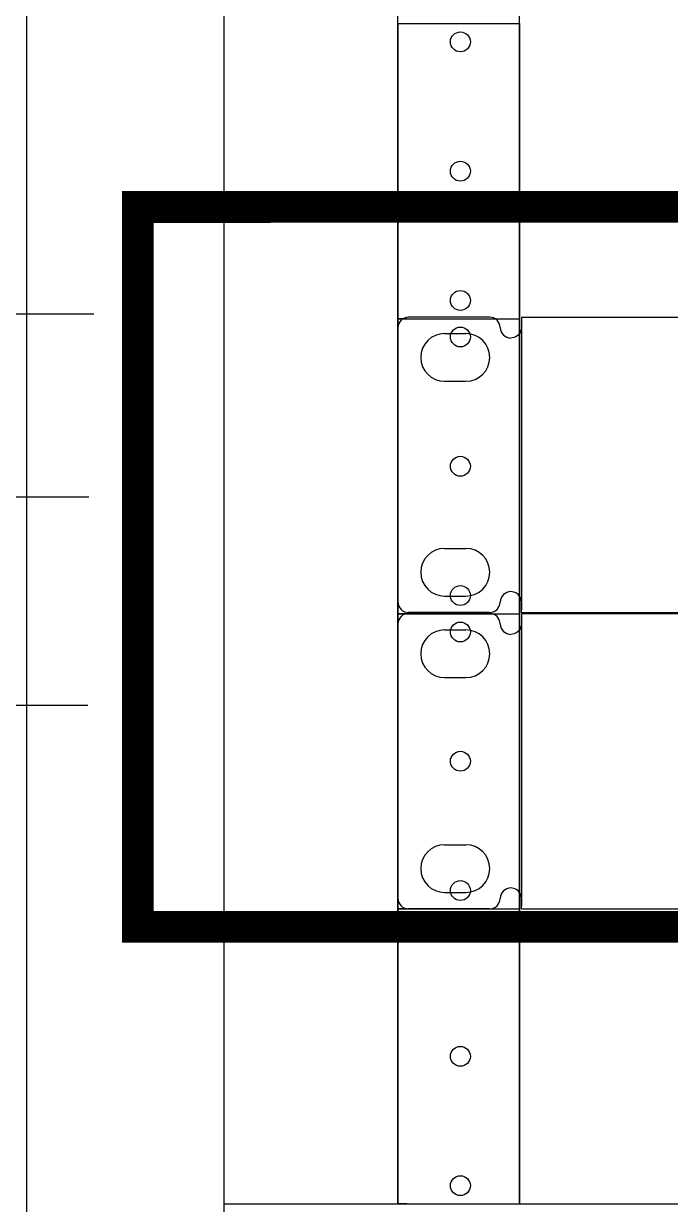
# Model space of a CAD drawing. Header units: millimetres. Extents: x 841 to 1682, y 0 to 594.
# Drawn here: x 1114.87 to 1122.17, y 364.02 to 377.34 of the extents above; entities that cross this region are included whole.
import ezdxf

# ---------------------------------------------------------------- set-up
doc = ezdxf.new("R2010")
doc.units = ezdxf.units.MM
doc.linetypes.add('DA3', pattern=[3, 2, -1])
doc.layers.add('A', color=4, linetype='Continuous')
doc.layers.add('SOL3', color=44, linetype='Continuous')

# ---------------------------------------------------------------- blocks, each defined once
blk = doc.blocks.new('틀')
at = {"layer": 'A', "color": 8}
for p, q in [((6585.4, 6095.63), (6585.4, 6051.13)), ((6585.4, 6095.63), (6603.73, 6095.63)), ((6603.73, 6095.63), (6603.73, 6051.13)), ((6586.73, 6051.13), (6585.4, 6051.13)), ((6586.73, 6051.13), (6603.73, 6051.13))]:
    blk.add_line(p, q, dxfattribs=at)
for centre in [(6594.83, 6092.88), (6594.83, 6073.38), (6594.83, 6053.88)]:
    blk.add_circle(centre, 1.5, dxfattribs=at)

msp = doc.modelspace()

# ---------------------------------------------------------------- linework, layer by layer
at = {"layer": 'A'}
for p, q in [((1117.128, 488.347), (1117.128, 360.068)), ((1114.904, 488.125), (1114.904, 359.809)), ((1119.092, 364.034), (1119.092, 483.9)), ((1120.464, 364.034), (1120.464, 483.9)), ((1093.439, 374.068), (1115.663, 374.068)), ((1120.127, 374.031), (1119.213, 374.031)), ((1120.127, 374.031), (1119.213, 374.031)), ((1120.488, 374.031, -0.178), (1154.29, 374.031, -0.178)), ((1120.488, 374.031, -0.178), (1120.488, 370.729, -0.061)), ((1120.488, 374.031, -0.178), (1154.29, 374.031, -0.178)), ((1119.092, 373.888), (1119.092, 370.818)), ((1119.62, 373.846), (1119.86, 373.846)), ((1119.62, 373.307), (1119.86, 373.307)), ((1090.229, 372.005), (1115.605, 372.005)), ((1119.62, 371.422), (1119.86, 371.422)), ((1119.62, 370.883), (1119.86, 370.883)), ((1120.127, 370.698), (1119.213, 370.698)), ((1120.488, 370.698, -0.178), (1154.29, 370.698, -0.178)), ((1120.127, 370.687), (1119.213, 370.687)), ((1120.127, 370.687), (1119.213, 370.687)), ((1120.488, 370.687, -0.178), (1154.29, 370.687, -0.178)), ((1120.488, 370.687, -0.178), (1120.488, 367.385, -0.061)), ((1120.488, 370.687, -0.178), (1154.29, 370.687, -0.178)), ((1119.092, 370.544), (1119.092, 367.474)), ((1119.62, 370.502), (1119.86, 370.502)), ((1119.62, 369.963), (1119.86, 369.963)), ((1087.531, 369.652), (1115.596, 369.652)), ((1119.62, 368.078), (1119.86, 368.078)), ((1119.62, 367.539), (1119.86, 367.539)), ((1120.127, 367.354), (1119.213, 367.354)), ((1120.488, 367.354, -0.178), (1154.29, 367.354, -0.178)), ((1117.128, 364.024), (1157.577, 364.024))]:
    msp.add_line(p, q, dxfattribs=at)
for points in [[(1120.488, 373.915, -0.033), (1120.484, 373.886, -0.018), (1120.473, 373.857, -0.008), (1120.455, 373.833, -0.003), (1120.43, 373.813, -0.001), (1120.401, 373.8, 0), (1120.368, 373.795, 0)], [(1120.488, 373.915, -0.236), (1120.488, 373.91, -0.203), (1120.487, 373.897, -0.174), (1120.482, 373.878, -0.149), (1120.472, 373.856, -0.132), (1120.455, 373.833, -0.122), (1120.431, 373.814, -0.117), (1120.401, 373.8, -0.115), (1120.368, 373.795, -0.115)], [(1120.488, 370.814, -0.033), (1120.484, 370.843, -0.018), (1120.473, 370.872, -0.008), (1120.455, 370.896, -0.003), (1120.43, 370.916, -0.001), (1120.401, 370.929, 0), (1120.368, 370.934, 0)], [(1120.488, 370.814, -0.236), (1120.488, 370.819, -0.203), (1120.487, 370.832, -0.174), (1120.482, 370.851, -0.149), (1120.472, 370.873, -0.132), (1120.455, 370.896, -0.122), (1120.431, 370.915, -0.117), (1120.401, 370.929, -0.115), (1120.368, 370.934, -0.115)], [(1120.488, 370.571, -0.033), (1120.484, 370.542, -0.018), (1120.473, 370.513, -0.008), (1120.455, 370.489, -0.003), (1120.43, 370.469, -0.001), (1120.401, 370.456, 0), (1120.368, 370.451, 0)], [(1120.488, 370.571, -0.236), (1120.488, 370.566, -0.203), (1120.487, 370.553, -0.174), (1120.482, 370.534, -0.149), (1120.472, 370.512, -0.132), (1120.455, 370.489, -0.122), (1120.431, 370.47, -0.117), (1120.401, 370.456, -0.115), (1120.368, 370.451, -0.115)], [(1120.488, 367.47, -0.033), (1120.484, 367.499, -0.018), (1120.473, 367.528, -0.008), (1120.455, 367.552, -0.003), (1120.43, 367.572, -0.001), (1120.401, 367.585, 0), (1120.368, 367.59, 0)], [(1120.488, 367.47, -0.236), (1120.488, 367.474, -0.203), (1120.487, 367.488, -0.174), (1120.482, 367.507, -0.149), (1120.472, 367.529, -0.132), (1120.455, 367.552, -0.122), (1120.431, 367.571, -0.117), (1120.401, 367.585, -0.115), (1120.368, 367.59, -0.115)]]:
    msp.add_polyline3d(points, dxfattribs=at)
for centre, radius, start, end in [((1119.213, 373.911), 0.12, 90, 180), ((1120.127, 373.911), 0.12, 1.146, 90), ((1120.368, 373.915), 0.12, 181.146, 270), ((1119.62, 373.577), 0.269, 90, 270), ((1119.86, 373.577), 0.269, 270, 90), ((1119.62, 371.152), 0.269, 90, 270), ((1119.86, 371.152), 0.269, 270, 90), ((1120.368, 370.814), 0.12, 90, 178.854), ((1119.213, 370.818), 0.12, 180, 270), ((1120.127, 370.818), 0.12, 270, 358.854), ((1119.213, 370.567), 0.12, 90, 180), ((1120.127, 370.567), 0.12, 1.146, 90), ((1120.368, 370.571), 0.12, 181.146, 270), ((1119.62, 370.233), 0.269, 90, 270), ((1119.86, 370.233), 0.269, 270, 90), ((1119.62, 367.808), 0.269, 90, 270), ((1119.86, 367.808), 0.269, 270, 90), ((1120.368, 367.47), 0.12, 90, 178.854), ((1119.213, 367.474), 0.12, 180, 270), ((1120.127, 367.474), 0.12, 270, 358.854)]:
    msp.add_arc(centre, radius, start, end, dxfattribs=at)
at = {"layer": 'A', "extrusion": (-1, 1.22461e-16, 0)}
for centre in [(-370.934, -0.178, -1120.488), (-367.59, -0.178, -1120.488)]:
    msp.add_arc(centre, 0.236, 0, 59.3226, dxfattribs=at)
at = {"layer": 'SOL3', "linetype": 'DA3', "const_width": 0.358}
msp.add_lwpolyline([(1116.159, 375.274), (1158.414, 375.29), (1158.414, 367.152), (1116.159, 367.152)], close=True, dxfattribs=at)

# ---------------------------------------------------------------- block references
at = {"layer": 'A', "xscale": 0.07482860848722339, "yscale": 0.07482860848722339, "zscale": 0.07482860848722339}
for p in [(626.316, -78.784), (626.316, -82.114), (626.316, -85.443), (626.316, -88.773)]:
    msp.add_blockref('틀', p, dxfattribs=at)

doc.saveas('drawing.dxf')
